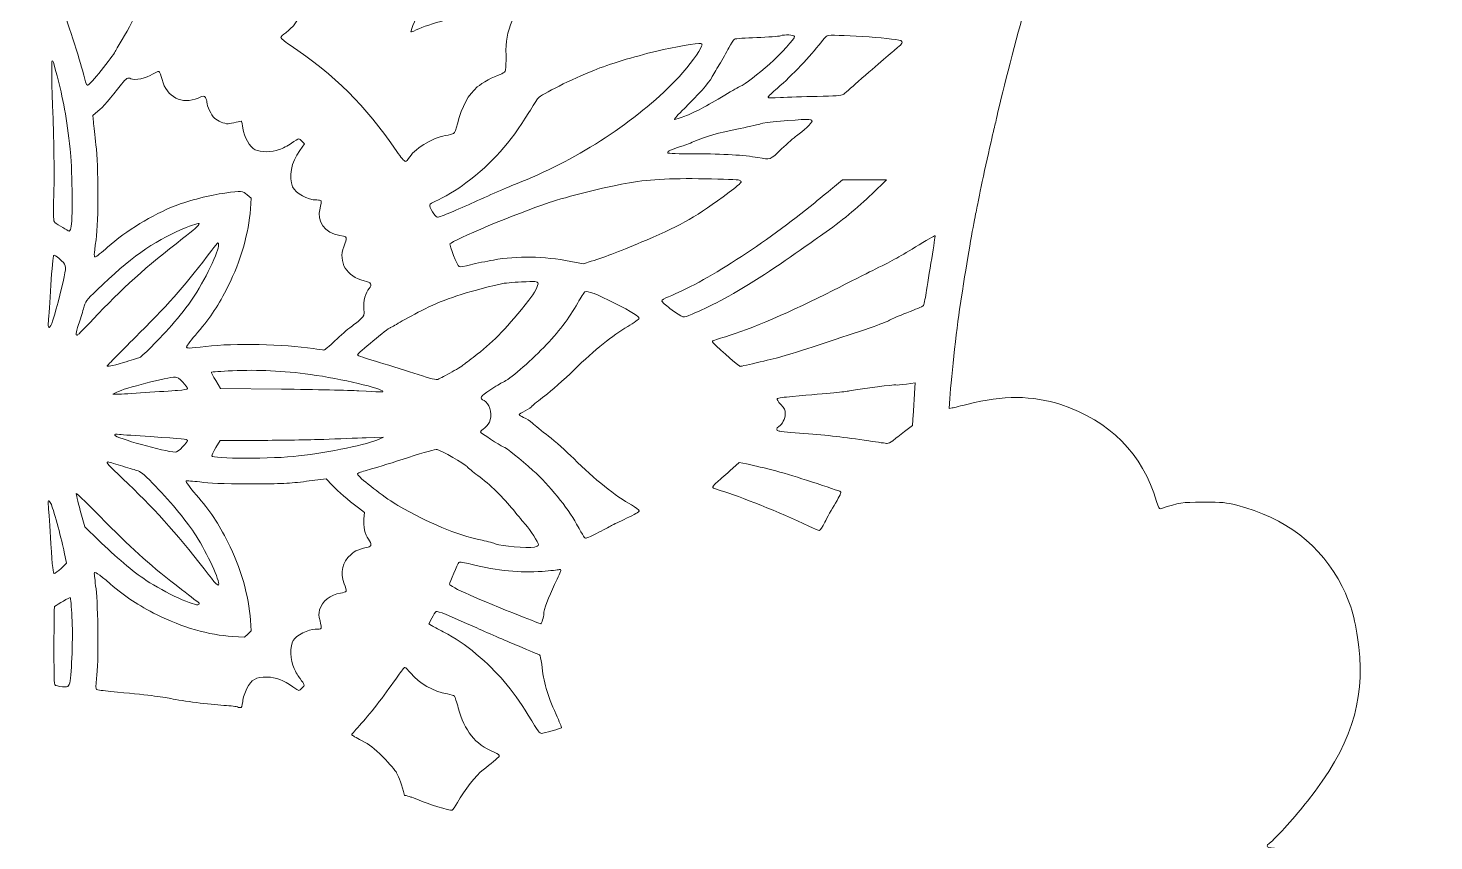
# Model space of a CAD drawing. Header units: inches. Extents: x -43.8 to -25.9, y 12.8 to 14.4.
# Drawn here: x -32.143 to -31.379, y 13.363 to 13.805 of the extents above; entities that cross this region are included whole.
import ezdxf

# ---------------------------------------------------------------- set-up
doc = ezdxf.new("R2010")
doc.units = ezdxf.units.IN
doc.header["$MEASUREMENT"] = 0
doc.layers.add('Layer 1', color=7, linetype='Continuous')

msp = doc.modelspace()

# ---------------------------------------------------------------- linework, layer by layer
at = {"layer": 'Layer 1', "lineweight": 0}
for points, knots in [([(-31.38153, 13.3023), (-31.39068, 13.33431), (-31.42301, 13.35686), (-31.46307, 13.35919), (-31.47052, 13.35962), (-31.47096, 13.36001), (-31.46733, 13.36293), (-31.46429, 13.36538), (-31.45375, 13.37713), (-31.44761, 13.38493), (-31.42426, 13.41457), (-31.4163, 13.43851), (-31.41974, 13.46869), (-31.42137, 13.48295), (-31.42372, 13.49149), (-31.42881, 13.5016), (-31.44, 13.52385), (-31.45988, 13.53919), (-31.48599, 13.54569), (-31.49224, 13.54725), (-31.49337, 13.54735), (-31.50431, 13.54731), (-31.51648, 13.54727), (-31.51654, 13.54726), (-31.52741, 13.5438), (-31.52816, 13.54357), (-31.52862, 13.54439), (-31.52961, 13.54778), (-31.53708, 13.57341), (-31.55523, 13.59178), (-31.58155, 13.60036), (-31.59697, 13.60539), (-31.61312, 13.60548), (-31.63198, 13.60066), (-31.63582, 13.59967), (-31.63972, 13.59873), (-31.64062, 13.59856), (-31.64062, 13.59856), (-31.64228, 13.59825), (-31.64228, 13.59825), (-31.64228, 13.59825), (-31.64191, 13.60372), (-31.64191, 13.60372), (-31.64107, 13.61635), (-31.63786, 13.64458), (-31.63576, 13.65786), (-31.63223, 13.68017), (-31.62949, 13.69621), (-31.62789, 13.70391), (-31.62739, 13.70632), (-31.62663, 13.71012), (-31.62618, 13.71236), (-31.62456, 13.72061), (-31.61853, 13.74804), (-31.61772, 13.75084), (-31.61744, 13.7518), (-31.61664, 13.75521), (-31.61593, 13.75842), (-31.61334, 13.77017), (-31.60559, 13.80006), (-31.60053, 13.81788), (-31.59971, 13.82076), (-31.59849, 13.82509), (-31.59781, 13.8275), (-31.59561, 13.83535), (-31.59207, 13.84755), (-31.59122, 13.85023), (-31.59076, 13.85167), (-31.58973, 13.85508), (-31.58894, 13.85781), (-31.58814, 13.86053), (-31.5867, 13.86539), (-31.58575, 13.86859), (-31.5848, 13.8718), (-31.58265, 13.87901), (-31.58099, 13.88462), (-31.57932, 13.89023), (-31.57722, 13.89719), (-31.57632, 13.90007), (-31.57543, 13.90296), (-31.574, 13.90768), (-31.57315, 13.91057), (-31.5711, 13.91752), (-31.56994, 13.92133), (-31.56231, 13.94642), (-31.55635, 13.96601), (-31.53002, 14.0454), (-31.51948, 14.07554), (-31.51702, 14.08259), (-31.51295, 14.09429), (-31.51044, 14.10153), (-31.50793, 14.10878), (-31.50399, 14.11993), (-31.50168, 14.12631), (-31.49802, 14.13646), (-31.49752, 14.1383), (-31.49774, 14.14098), (-31.49802, 14.14431), (-31.4998, 14.14735), (-31.50431, 14.1522), (-31.50565, 14.15364), (-31.50722, 14.15613), (-31.5078, 14.15773), (-31.51094, 14.16643), (-31.51932, 14.17753), (-31.5334, 14.19158), (-31.55707, 14.21521), (-31.58264, 14.23397), (-31.62792, 14.26093), (-31.64427, 14.27067), (-31.68612, 14.29266), (-31.70193, 14.29983), (-31.70449, 14.30099), (-31.70895, 14.30303), (-31.71184, 14.30437), (-31.75118, 14.3226), (-31.80911, 14.34461), (-31.84912, 14.35651), (-31.85153, 14.35723), (-31.85677, 14.35879), (-31.86078, 14.35999), (-31.90844, 14.37422), (-31.94595, 14.38303), (-31.98741, 14.38974), (-32.01392, 14.39403), (-32.03265, 14.39611), (-32.06831, 14.39872), (-32.10354, 14.4013), (-32.18806, 14.40087), (-32.22425, 14.39793), (-32.23002, 14.39746), (-32.23723, 14.39693), (-32.24028, 14.39675), (-32.24333, 14.39657), (-32.24962, 14.39604), (-32.25427, 14.39558), (-32.25892, 14.39512), (-32.26849, 14.3942), (-32.27555, 14.39355), (-32.28987, 14.39222), (-32.30183, 14.39096), (-32.31227, 14.38967), (-32.31612, 14.38919), (-32.32229, 14.38844), (-32.32597, 14.388), (-32.33812, 14.38654), (-32.35784, 14.3838), (-32.36998, 14.38187), (-32.41445, 14.37481), (-32.44008, 14.36997), (-32.47696, 14.36165), (-32.49163, 14.35834), (-32.52418, 14.35), (-32.53933, 14.34567), (-32.55807, 14.34031), (-32.58796, 14.33032), (-32.60579, 14.32345), (-32.62541, 14.31589), (-32.65544, 14.30215), (-32.67133, 14.29347), (-32.70715, 14.2739), (-32.74373, 14.23878), (-32.75495, 14.21321), (-32.75632, 14.21008), (-32.75821, 14.20606), (-32.75915, 14.20428), (-32.76185, 14.19915), (-32.76118, 14.19545), (-32.75689, 14.1918), (-32.75472, 14.18995), (-32.75431, 14.18909), (-32.7516, 14.18076), (-32.74727, 14.16738), (-32.74226, 14.15093), (-32.73724, 14.13354), (-32.73478, 14.12505), (-32.72922, 14.10629), (-32.72488, 14.09186), (-32.72054, 14.07743), (-32.7157, 14.06117), (-32.71412, 14.05572), (-32.71254, 14.05027), (-32.70998, 14.04161), (-32.70842, 14.03648), (-32.69627, 13.99634), (-32.68373, 13.94682), (-32.67522, 13.90532), (-32.67266, 13.89283), (-32.66904, 13.86949), (-32.66668, 13.85023), (-32.66622, 13.84654), (-32.66532, 13.83946), (-32.66467, 13.83449), (-32.66402, 13.82952), (-32.6631, 13.82204), (-32.66262, 13.81788), (-32.66215, 13.81371), (-32.66137, 13.80689), (-32.66089, 13.80272), (-32.6604, 13.79855), (-32.65962, 13.79173), (-32.65914, 13.78756), (-32.65598, 13.76004), (-32.6528, 13.70964), (-32.65124, 13.66252), (-32.65094, 13.65338), (-32.65043, 13.64092), (-32.6501, 13.63483), (-32.64977, 13.62874), (-32.64925, 13.61785), (-32.64894, 13.61064), (-32.64863, 13.60343), (-32.6481, 13.5928), (-32.64778, 13.58703), (-32.64722, 13.57732), (-32.64617, 13.55125), (-32.64485, 13.51504), (-32.64251, 13.45047), (-32.64281, 13.38461), (-32.64574, 13.31596), (-32.64774, 13.26918), (-32.64747, 13.2713), (-32.65125, 13.27262), (-32.65365, 13.27345), (-32.65659, 13.27293), (-32.66874, 13.26951), (-32.75008, 13.2466), (-32.8121, 13.21524), (-32.84951, 13.17809), (-32.87251, 13.15526), (-32.88461, 13.13322), (-32.88876, 13.10661), (-32.89093, 13.09272), (-32.88893, 13.074), (-32.88376, 13.05976), (-32.87625, 13.03903), (-32.86474, 13.02154), (-32.84604, 13.00241), (-32.83216, 12.98822), (-32.82084, 12.97887), (-32.79959, 12.96403), (-32.79604, 12.96156), (-32.79165, 12.95872), (-32.78673, 12.9557), (-32.78652, 12.95554), (-32.78631, 12.95538), (-32.7861, 12.95522), (-32.78581, 12.95505), (-32.78551, 12.95491), (-32.78521, 12.95477), (-32.76812, 12.94438), (-32.74526, 12.93204), (-32.72879, 12.92454), (-32.71343, 12.91754), (-32.69291, 12.90889), (-32.68215, 12.90487), (-32.6708, 12.90062), (-32.66638, 12.89901), (-32.65738, 12.89584), (-32.63668, 12.88856), (-32.61476, 12.88179), (-32.58946, 12.87488), (-32.58706, 12.87422), (-32.58339, 12.87321), (-32.5813, 12.87263), (-32.57751, 12.87157), (-32.56238, 12.86781), (-32.54866, 12.86451), (-32.52721, 12.85935), (-32.48468, 12.85088), (-32.46209, 12.84727), (-32.45696, 12.84645), (-32.44962, 12.84527), (-32.44577, 12.84465), (-32.44192, 12.84403), (-32.43208, 12.8426), (-32.42391, 12.84148), (-32.41573, 12.84035), (-32.40707, 12.83917), (-32.40467, 12.83883), (-32.38432, 12.83603), (-32.33902, 12.83165), (-32.31402, 12.83007), (-32.30889, 12.82974), (-32.30378, 12.82935), (-32.30265, 12.82919), (-32.30017, 12.82885), (-32.24646, 12.82663), (-32.23591, 12.82643), (-32.23591, 12.82643), (-32.23591, 12.82643), (-32.23591, 12.82643), (-32.21343, 12.82601), (-32.0946, 12.82614), (-32.07939, 12.8266), (-32.05656, 12.82729), (-32.02023, 12.82882), (-32.01759, 12.8292), (-32.01647, 12.82937), (-32.01136, 12.82976), (-32.00623, 12.83007), (-31.98214, 12.83156), (-31.93405, 12.83621), (-31.91587, 12.8388), (-31.91363, 12.83912), (-31.90667, 12.84006), (-31.90042, 12.84089), (-31.89417, 12.84172), (-31.88683, 12.84276), (-31.8841, 12.8432), (-31.88137, 12.84364), (-31.87547, 12.84456), (-31.87098, 12.84525), (-31.78109, 12.85902), (-31.68759, 12.88389), (-31.62119, 12.91168), (-31.61718, 12.91336), (-31.61246, 12.91533), (-31.6107, 12.91606), (-31.60494, 12.91844), (-31.60298, 12.91932), (-31.59088, 12.92493), (-31.5424, 12.94743), (-31.50447, 12.97239), (-31.47688, 12.99998), (-31.45942, 13.01744), (-31.44998, 13.03023), (-31.44164, 13.04773), (-31.43552, 13.06059), (-31.43282, 13.07007), (-31.43134, 13.0839), (-31.43048, 13.09197), (-31.43045, 13.09423), (-31.43109, 13.10136), (-31.43221, 13.11394), (-31.43699, 13.13093), (-31.44135, 13.13787), (-31.44479, 13.14334), (-31.4453, 13.1453), (-31.44574, 13.15478), (-31.44617, 13.16374), (-31.44732, 13.17126), (-31.44886, 13.17518), (-31.4493, 13.1763), (-31.45025, 13.17919), (-31.45096, 13.18159), (-31.45168, 13.184), (-31.45327, 13.18833), (-31.45449, 13.19121), (-31.45669, 13.19643), (-31.46397, 13.21053), (-31.465, 13.21158), (-31.4653, 13.21189), (-31.46555, 13.21257), (-31.46555, 13.2131), (-31.46555, 13.2139), (-31.46458, 13.21412), (-31.45957, 13.21443), (-31.4219, 13.21679), (-31.39025, 13.2392), (-31.38164, 13.26962), (-31.37897, 13.27904), (-31.37892, 13.29319), (-31.38153, 13.3023)], [0, 0, 0, 0, 1, 1, 1, 2, 2, 2, 3, 3, 3, 4, 4, 4, 5, 5, 5, 6, 6, 6, 7, 7, 7, 8, 8, 8, 9, 9, 9, 10, 10, 10, 11, 11, 11, 12, 12, 12, 13, 13, 13, 14, 14, 14, 15, 15, 15, 16, 16, 16, 17, 17, 17, 18, 18, 18, 19, 19, 19, 20, 20, 20, 21, 21, 21, 22, 22, 22, 23, 23, 23, 24, 24, 24, 25, 25, 25, 26, 26, 26, 27, 27, 27, 28, 28, 28, 29, 29, 29, 30, 30, 30, 31, 31, 31, 32, 32, 32, 33, 33, 33, 34, 34, 34, 35, 35, 35, 36, 36, 36, 37, 37, 37, 38, 38, 38, 39, 39, 39, 40, 40, 40, 41, 41, 41, 42, 42, 42, 43, 43, 43, 44, 44, 44, 45, 45, 45, 46, 46, 46, 47, 47, 47, 48, 48, 48, 49, 49, 49, 50, 50, 50, 51, 51, 51, 52, 52, 52, 53, 53, 53, 54, 54, 54, 55, 55, 55, 56, 56, 56, 57, 57, 57, 58, 58, 58, 59, 59, 59, 60, 60, 60, 61, 61, 61, 62, 62, 62, 63, 63, 63, 64, 64, 64, 65, 65, 65, 66, 66, 66, 67, 67, 67, 68, 68, 68, 69, 69, 69, 70, 70, 70, 71, 71, 71, 72, 72, 72, 73, 73, 73, 74, 74, 74, 75, 75, 75, 76, 76, 76, 77, 77, 77, 78, 78, 78, 79, 79, 79, 80, 80, 80, 81, 81, 81, 82, 82, 82, 83, 83, 83, 84, 84, 84, 85, 85, 85, 86, 86, 86, 87, 87, 87, 88, 88, 88, 89, 89, 89, 90, 90, 90, 91, 91, 91, 92, 92, 92, 93, 93, 93, 94, 94, 94, 95, 95, 95, 96, 96, 96, 97, 97, 97, 98, 98, 98, 99, 99, 99, 100, 100, 100, 101, 101, 101, 102, 102, 102, 103, 103, 103, 104, 104, 104, 105, 105, 105, 106, 106, 106, 107, 107, 107, 108, 108, 108, 109, 109, 109, 110, 110, 110, 111, 111, 111, 112, 112, 112, 113, 113, 113, 114, 114, 114, 115, 115, 115, 116, 116, 116, 117, 117, 117, 118, 118, 118, 119, 119, 119, 120, 120, 120, 121, 121, 121, 121]), ([(-32.11935, 13.80188), (-32.12174, 13.80911), (-32.12369, 13.81569), (-32.12369, 13.81649), (-32.12369, 13.81814), (-32.11603, 13.83197), (-32.11436, 13.83332), (-32.11377, 13.83381), (-32.11175, 13.8363), (-32.10986, 13.83886), (-32.1051, 13.84532), (-32.09723, 13.85345), (-32.09055, 13.85879), (-32.08746, 13.86127), (-32.08401, 13.86418), (-32.08288, 13.86524), (-32.08056, 13.86746), (-32.07258, 13.87238), (-32.07131, 13.87238), (-32.07012, 13.87238), (-32.0707, 13.85405), (-32.07201, 13.85023), (-32.07251, 13.84879), (-32.07358, 13.84476), (-32.0744, 13.84127), (-32.07794, 13.82627), (-32.08439, 13.81032), (-32.09164, 13.79864), (-32.09303, 13.7964), (-32.09471, 13.79348), (-32.09538, 13.79215), (-32.09604, 13.79083), (-32.09947, 13.78619), (-32.103, 13.78183), (-32.10652, 13.77747), (-32.10974, 13.7739), (-32.11016, 13.77388), (-32.11105, 13.77386), (-32.11096, 13.77363), (-32.11321, 13.78203), (-32.1142, 13.78571), (-32.11696, 13.79465), (-32.11935, 13.80188)], [0, 0, 0, 0, 1, 1, 1, 2, 2, 2, 3, 3, 3, 4, 4, 4, 5, 5, 5, 6, 6, 6, 7, 7, 7, 8, 8, 8, 9, 9, 9, 10, 10, 10, 11, 11, 11, 12, 12, 12, 13, 13, 13, 14, 14, 14, 14]), ([(-31.92652, 13.85875), (-31.92505, 13.85951), (-31.92466, 13.85953), (-31.92421, 13.85888), (-31.92339, 13.8577), (-31.92423, 13.84157), (-31.92549, 13.8342), (-31.92681, 13.82651), (-31.93004, 13.81506), (-31.9328, 13.80828), (-31.93391, 13.80556), (-31.93482, 13.80313), (-31.93482, 13.80287), (-31.93482, 13.80261), (-31.93409, 13.80277), (-31.93321, 13.80322), (-31.92676, 13.80652), (-31.91143, 13.81092), (-31.90055, 13.81261), (-31.89482, 13.81349), (-31.87914, 13.81399), (-31.87846, 13.8133), (-31.87827, 13.81312), (-31.87878, 13.81132), (-31.87958, 13.8093), (-31.88247, 13.80203), (-31.88319, 13.79803), (-31.88305, 13.79001), (-31.88298, 13.78587), (-31.88318, 13.78207), (-31.88351, 13.78146), (-31.88383, 13.78086), (-31.88508, 13.78005), (-31.88628, 13.77967), (-31.88978, 13.77855), (-31.89603, 13.77512), (-31.89864, 13.77288), (-31.90351, 13.76872), (-31.90687, 13.76249), (-31.90941, 13.75291), (-31.91013, 13.7502), (-31.91109, 13.74781), (-31.91155, 13.74758), (-31.912, 13.74736), (-31.91403, 13.74687), (-31.91606, 13.7465), (-31.92338, 13.74515), (-31.93332, 13.7389), (-31.93595, 13.73399), (-31.93595, 13.73399), (-31.93595, 13.73399), (-31.93595, 13.73399), (-31.9364, 13.73316), (-31.93719, 13.73248), (-31.93771, 13.73248), (-31.93825, 13.73248), (-31.94026, 13.7348), (-31.94236, 13.73787), (-31.96004, 13.76356), (-31.97542, 13.77884), (-32.00083, 13.79593), (-32.00332, 13.7976), (-32.00535, 13.79931), (-32.00535, 13.79972), (-32.00535, 13.80014), (-32.00418, 13.80132), (-32.00275, 13.80235), (-32.00132, 13.80338), (-31.99924, 13.80533), (-31.99812, 13.80669), (-31.99525, 13.8102), (-31.99141, 13.8185), (-31.99098, 13.82212), (-31.99078, 13.82379), (-31.99033, 13.82556), (-31.98997, 13.82604), (-31.98961, 13.82652), (-31.98683, 13.8276), (-31.98378, 13.82843), (-31.9744, 13.83099), (-31.96694, 13.83544), (-31.9634, 13.84058), (-31.96145, 13.84342), (-31.95755, 13.85125), (-31.95755, 13.85233), (-31.95755, 13.85392), (-31.95569, 13.85432), (-31.94729, 13.85454), (-31.94006, 13.85473), (-31.93774, 13.85503), (-31.93345, 13.8563), (-31.93061, 13.85715), (-31.9275, 13.85825), (-31.92652, 13.85875)], [0, 0, 0, 0, 1, 1, 1, 2, 2, 2, 3, 3, 3, 4, 4, 4, 5, 5, 5, 6, 6, 6, 7, 7, 7, 8, 8, 8, 9, 9, 9, 10, 10, 10, 11, 11, 11, 12, 12, 12, 13, 13, 13, 14, 14, 14, 15, 15, 15, 16, 16, 16, 17, 17, 17, 18, 18, 18, 19, 19, 19, 20, 20, 20, 21, 21, 21, 22, 22, 22, 23, 23, 23, 24, 24, 24, 25, 25, 25, 26, 26, 26, 27, 27, 27, 28, 28, 28, 29, 29, 29, 30, 30, 30, 31, 31, 31, 31]), ([(-31.75566, 13.77324), (-31.75635, 13.77298), (-31.76016, 13.77082), (-31.76411, 13.76845), (-31.77418, 13.76241), (-31.7807, 13.75899), (-31.78597, 13.75696), (-31.78597, 13.75696), (-31.78597, 13.75696), (-31.78597, 13.75696), (-31.78847, 13.756), (-31.79091, 13.75522), (-31.7914, 13.75523), (-31.79189, 13.75525), (-31.78953, 13.75794), (-31.78615, 13.76121), (-31.77893, 13.76821), (-31.77265, 13.77531), (-31.77127, 13.77804), (-31.77072, 13.77911), (-31.76889, 13.78224), (-31.7672, 13.78499), (-31.76551, 13.78774), (-31.76318, 13.79186), (-31.76203, 13.79415), (-31.76088, 13.79643), (-31.75948, 13.79855), (-31.75892, 13.79885), (-31.75835, 13.79915), (-31.7529, 13.79955), (-31.74679, 13.79974), (-31.74069, 13.79992), (-31.73488, 13.80035), (-31.73389, 13.8007), (-31.7317, 13.80146), (-31.72659, 13.80122), (-31.7263, 13.80034), (-31.726, 13.79944), (-31.7339, 13.79074), (-31.73995, 13.78529), (-31.74562, 13.78019), (-31.7537, 13.77399), (-31.75566, 13.77324)], [0, 0, 0, 0, 1, 1, 1, 2, 2, 2, 3, 3, 3, 4, 4, 4, 5, 5, 5, 6, 6, 6, 7, 7, 7, 8, 8, 8, 9, 9, 9, 10, 10, 10, 11, 11, 11, 12, 12, 12, 13, 13, 13, 14, 14, 14, 14]), ([(-31.69163, 13.77584), (-31.69559, 13.77235), (-31.6993, 13.76915), (-31.69989, 13.76873), (-31.70068, 13.76816), (-31.70439, 13.76791), (-31.71398, 13.76777), (-31.71398, 13.76777), (-31.71398, 13.76777), (-31.71398, 13.76777), (-31.72114, 13.76767), (-31.73008, 13.76739), (-31.73385, 13.76714), (-31.73843, 13.76684), (-31.7407, 13.76689), (-31.7407, 13.76729), (-31.7407, 13.76762), (-31.7384, 13.76986), (-31.73559, 13.77227), (-31.7276, 13.77913), (-31.71751, 13.7897), (-31.71207, 13.79691), (-31.71072, 13.79869), (-31.70915, 13.8004), (-31.70858, 13.80071), (-31.70668, 13.80173), (-31.67243, 13.79946), (-31.66856, 13.79806), (-31.6672, 13.79757), (-31.66782, 13.79622), (-31.67031, 13.79425), (-31.67307, 13.79206), (-31.68082, 13.78537), (-31.69163, 13.77584)], [0, 0, 0, 0, 1, 1, 1, 2, 2, 2, 3, 3, 3, 4, 4, 4, 5, 5, 5, 6, 6, 6, 7, 7, 7, 8, 8, 8, 9, 9, 9, 10, 10, 10, 11, 11, 11, 11]), ([(-32.12037, 13.69464), (-32.1211, 13.69471), (-32.1265, 13.69795), (-32.12814, 13.69931), (-32.129, 13.70002), (-32.12905, 13.70156), (-32.1287, 13.7144), (-32.12848, 13.72226), (-32.12857, 13.73708), (-32.1289, 13.74734), (-32.13041, 13.79434), (-32.13055, 13.79203), (-32.12695, 13.77891), (-32.12386, 13.76761), (-32.1216, 13.7551), (-32.11979, 13.73918), (-32.11879, 13.73041), (-32.11842, 13.70235), (-32.11923, 13.69735), (-32.11923, 13.69735), (-32.11923, 13.69735), (-32.11923, 13.69735), (-32.11948, 13.69579), (-32.11998, 13.69461), (-32.12037, 13.69464)], [0, 0, 0, 0, 1, 1, 1, 2, 2, 2, 3, 3, 3, 4, 4, 4, 5, 5, 5, 6, 6, 6, 7, 7, 7, 8, 8, 8, 8]), ([(-31.87063, 13.759), (-31.86846, 13.76253), (-31.86617, 13.76608), (-31.86554, 13.76689), (-31.86408, 13.76879), (-31.84689, 13.77735), (-31.83542, 13.7819), (-31.82671, 13.78536), (-31.81431, 13.78915), (-31.80102, 13.79242), (-31.79214, 13.7946), (-31.77845, 13.7969), (-31.77719, 13.79641), (-31.7763, 13.79607), (-31.77632, 13.79585), (-31.77736, 13.79381), (-31.77936, 13.78989), (-31.78559, 13.7819), (-31.79106, 13.77626), (-31.81232, 13.75434), (-31.84341, 13.73393), (-31.87448, 13.7215), (-31.88097, 13.71891), (-31.8903, 13.71488), (-31.90042, 13.7103), (-31.90411, 13.70864), (-31.90984, 13.70612), (-31.91316, 13.70472), (-31.91316, 13.70472), (-31.91316, 13.70472), (-31.91316, 13.70472), (-31.91647, 13.70331), (-31.91966, 13.70216), (-31.92024, 13.70216), (-31.9214, 13.70216), (-31.92494, 13.7078), (-31.9245, 13.70895), (-31.92436, 13.70932), (-31.92291, 13.71017), (-31.92127, 13.71085), (-31.91744, 13.71245), (-31.90926, 13.71735), (-31.90479, 13.72074), (-31.89033, 13.73171), (-31.88102, 13.74213), (-31.87063, 13.759)], [0, 0, 0, 0, 1, 1, 1, 2, 2, 2, 3, 3, 3, 4, 4, 4, 5, 5, 5, 6, 6, 6, 7, 7, 7, 8, 8, 8, 9, 9, 9, 10, 10, 10, 11, 11, 11, 12, 12, 12, 13, 13, 13, 14, 14, 14, 15, 15, 15, 15]), ([(-31.99897, 13.71867), (-31.99727, 13.71492), (-31.99095, 13.71149), (-31.98577, 13.71149), (-31.98471, 13.71149), (-31.9837, 13.71125), (-31.98352, 13.71095), (-31.98334, 13.71066), (-31.98358, 13.70891), (-31.98406, 13.70706), (-31.98601, 13.6996), (-31.98169, 13.69364), (-31.97328, 13.69216), (-31.96983, 13.69155), (-31.96969, 13.69146), (-31.96997, 13.68999), (-31.97013, 13.68915), (-31.97067, 13.68741), (-31.97117, 13.68613), (-31.9744, 13.67779), (-31.96961, 13.66974), (-31.96012, 13.66758), (-31.95626, 13.66671), (-31.95552, 13.66558), (-31.95743, 13.66349), (-31.95937, 13.66135), (-31.96065, 13.6564), (-31.96032, 13.65229), (-31.96004, 13.64877), (-31.9601, 13.64856), (-31.96185, 13.64694), (-31.96285, 13.64602), (-31.96523, 13.64409), (-31.96714, 13.64267), (-31.96905, 13.64124), (-31.97302, 13.63778), (-31.97596, 13.63498), (-31.97596, 13.63498), (-31.97596, 13.63498), (-31.97596, 13.63498), (-31.9789, 13.63217), (-31.98167, 13.6299), (-31.98211, 13.62993), (-31.98255, 13.62997), (-31.98514, 13.63034), (-31.98786, 13.63076), (-32.00372, 13.63322), (-32.03071, 13.63378), (-32.04607, 13.63196), (-32.05546, 13.63085), (-32.05665, 13.63083), (-32.05665, 13.63177), (-32.05664, 13.63217), (-32.05392, 13.63568), (-32.05061, 13.63957), (-32.04315, 13.64831), (-32.0394, 13.654), (-32.03396, 13.66478), (-32.02728, 13.67801), (-32.02274, 13.69381), (-32.02189, 13.70669), (-32.02189, 13.70669), (-32.02152, 13.7124), (-32.02152, 13.7124), (-32.02152, 13.7124), (-32.02366, 13.71427), (-32.02366, 13.71427), (-32.02613, 13.71645), (-32.02676, 13.7165), (-32.03583, 13.71529), (-32.04322, 13.71431), (-32.05583, 13.71109), (-32.06229, 13.70855), (-32.07554, 13.70332), (-32.0893, 13.69492), (-32.0995, 13.68584), (-32.1027, 13.68299), (-32.10566, 13.68064), (-32.10606, 13.68062), (-32.10699, 13.68059), (-32.10698, 13.68098), (-32.10581, 13.68983), (-32.10438, 13.70075), (-32.10439, 13.72969), (-32.10585, 13.74151), (-32.10644, 13.74632), (-32.10705, 13.75186), (-32.10721, 13.75382), (-32.10721, 13.75382), (-32.10749, 13.75738), (-32.10749, 13.75738), (-32.10749, 13.75738), (-32.10475, 13.75965), (-32.10475, 13.75965), (-32.10222, 13.76173), (-32.09774, 13.76688), (-32.09194, 13.77435), (-32.08932, 13.77774), (-32.08853, 13.7782), (-32.08688, 13.77731), (-32.08496, 13.77629), (-32.07819, 13.77771), (-32.07503, 13.7798), (-32.07357, 13.78077), (-32.07205, 13.78144), (-32.07166, 13.78128), (-32.07126, 13.78113), (-32.07046, 13.77917), (-32.06988, 13.77692), (-32.06742, 13.76734), (-32.0591, 13.76308), (-32.05031, 13.76689), (-32.04726, 13.7682), (-32.04715, 13.76821), (-32.04637, 13.76715), (-32.04593, 13.76655), (-32.04558, 13.76539), (-32.04557, 13.76457), (-32.04556, 13.76256), (-32.04315, 13.75755), (-32.04142, 13.75597), (-32.03964, 13.75433), (-32.03617, 13.75288), (-32.03408, 13.75288), (-32.03319, 13.75289), (-32.03122, 13.75327), (-32.02971, 13.75373), (-32.02819, 13.75419), (-32.02684, 13.75438), (-32.0267, 13.75416), (-32.02657, 13.75394), (-32.02627, 13.75226), (-32.02604, 13.75044), (-32.02549, 13.74599), (-32.02214, 13.74015), (-32.01934, 13.73874), (-32.01656, 13.73735), (-32.01034, 13.73739), (-32.00623, 13.73884), (-32.00449, 13.73945), (-32.00153, 13.74102), (-31.99966, 13.74233), (-31.9978, 13.74364), (-31.996, 13.74472), (-31.99566, 13.74472), (-31.99533, 13.74472), (-31.99447, 13.74409), (-31.99375, 13.74332), (-31.99375, 13.74332), (-31.99244, 13.74193), (-31.99244, 13.74193), (-31.99244, 13.74193), (-31.9951, 13.73831), (-31.9951, 13.73831), (-31.99971, 13.73205), (-32.00133, 13.72385), (-31.99897, 13.71867)], [0, 0, 0, 0, 1, 1, 1, 2, 2, 2, 3, 3, 3, 4, 4, 4, 5, 5, 5, 6, 6, 6, 7, 7, 7, 8, 8, 8, 9, 9, 9, 10, 10, 10, 11, 11, 11, 12, 12, 12, 13, 13, 13, 14, 14, 14, 15, 15, 15, 16, 16, 16, 17, 17, 17, 18, 18, 18, 19, 19, 19, 20, 20, 20, 21, 21, 21, 22, 22, 22, 23, 23, 23, 24, 24, 24, 25, 25, 25, 26, 26, 26, 27, 27, 27, 28, 28, 28, 29, 29, 29, 30, 30, 30, 31, 31, 31, 32, 32, 32, 33, 33, 33, 34, 34, 34, 35, 35, 35, 36, 36, 36, 37, 37, 37, 38, 38, 38, 39, 39, 39, 40, 40, 40, 41, 41, 41, 42, 42, 42, 43, 43, 43, 44, 44, 44, 45, 45, 45, 46, 46, 46, 47, 47, 47, 48, 48, 48, 49, 49, 49, 50, 50, 50, 51, 51, 51, 52, 52, 52, 52]), ([(-31.74474, 13.7529), (-31.74365, 13.75348), (-31.72533, 13.7552), (-31.72015, 13.75521), (-31.71746, 13.75521), (-31.71679, 13.75502), (-31.71679, 13.75428), (-31.71679, 13.75324), (-31.72143, 13.74887), (-31.72515, 13.74641), (-31.72649, 13.74552), (-31.73018, 13.74229), (-31.73335, 13.73922), (-31.73335, 13.73922), (-31.73335, 13.73922), (-31.73335, 13.73922), (-31.73971, 13.73307), (-31.7392, 13.73326), (-31.74623, 13.73454), (-31.75357, 13.73587), (-31.76498, 13.73656), (-31.78004, 13.73656), (-31.78948, 13.73656), (-31.79497, 13.73677), (-31.79521, 13.73715), (-31.79561, 13.7378), (-31.79282, 13.73912), (-31.78821, 13.74047), (-31.7866, 13.74094), (-31.78332, 13.7422), (-31.78092, 13.74327), (-31.77503, 13.7459), (-31.76805, 13.74787), (-31.75588, 13.75033), (-31.75028, 13.75146), (-31.74527, 13.75261), (-31.74474, 13.7529)], [0, 0, 0, 0, 1, 1, 1, 2, 2, 2, 3, 3, 3, 4, 4, 4, 5, 5, 5, 6, 6, 6, 7, 7, 7, 8, 8, 8, 9, 9, 9, 10, 10, 10, 11, 11, 11, 12, 12, 12, 12]), ([(-31.83671, 13.6782), (-31.83671, 13.6782), (-31.84091, 13.67688), (-31.84091, 13.67688), (-31.84091, 13.67688), (-31.84779, 13.67815), (-31.84779, 13.67815), (-31.86312, 13.68099), (-31.87645, 13.68122), (-31.88993, 13.67888), (-31.88993, 13.67888), (-31.88993, 13.67888), (-31.88993, 13.67888), (-31.89362, 13.67824), (-31.89918, 13.67709), (-31.90228, 13.67633), (-31.90539, 13.67557), (-31.90818, 13.6751), (-31.90849, 13.67529), (-31.90941, 13.67586), (-31.91395, 13.68692), (-31.91354, 13.68759), (-31.91226, 13.68966), (-31.87716, 13.70429), (-31.85962, 13.71008), (-31.85008, 13.71322), (-31.82898, 13.71852), (-31.81823, 13.72048), (-31.80637, 13.72264), (-31.79478, 13.72332), (-31.77488, 13.72301), (-31.76522, 13.72287), (-31.75685, 13.72255), (-31.75629, 13.7223), (-31.75573, 13.72206), (-31.75527, 13.72156), (-31.75528, 13.72119), (-31.75528, 13.72082), (-31.75823, 13.71834), (-31.76184, 13.71567), (-31.77997, 13.70224), (-31.7865, 13.69847), (-31.8068, 13.68976), (-31.82017, 13.68402), (-31.82865, 13.68074), (-31.83671, 13.6782)], [0, 0, 0, 0, 1, 1, 1, 2, 2, 2, 3, 3, 3, 4, 4, 4, 5, 5, 5, 6, 6, 6, 7, 7, 7, 8, 8, 8, 9, 9, 9, 10, 10, 10, 11, 11, 11, 12, 12, 12, 13, 13, 13, 14, 14, 14, 15, 15, 15, 15]), ([(-31.78191, 13.64952), (-31.78737, 13.64724), (-31.78612, 13.64692), (-31.79396, 13.65261), (-31.79639, 13.65438), (-31.79839, 13.65621), (-31.79839, 13.6567), (-31.7984, 13.65724), (-31.79703, 13.6581), (-31.79476, 13.65896), (-31.77626, 13.66601), (-31.74118, 13.68856), (-31.71534, 13.71), (-31.71181, 13.71293), (-31.70696, 13.71693), (-31.70455, 13.71889), (-31.70455, 13.71889), (-31.70018, 13.72247), (-31.70018, 13.72247), (-31.70018, 13.72247), (-31.67633, 13.72248), (-31.67633, 13.72248), (-31.67633, 13.72248), (-31.6842, 13.7148), (-31.6842, 13.7148), (-31.69183, 13.70735), (-31.7012, 13.69968), (-31.71092, 13.69292), (-31.71352, 13.69111), (-31.72148, 13.68553), (-31.72861, 13.68051), (-31.74287, 13.67048), (-31.76078, 13.65947), (-31.77072, 13.65464), (-31.77072, 13.65464), (-31.77072, 13.65464), (-31.77072, 13.65464), (-31.77424, 13.65292), (-31.77928, 13.65062), (-31.78191, 13.64952)], [0, 0, 0, 0, 1, 1, 1, 2, 2, 2, 3, 3, 3, 4, 4, 4, 5, 5, 5, 6, 6, 6, 7, 7, 7, 8, 8, 8, 9, 9, 9, 10, 10, 10, 11, 11, 11, 12, 12, 12, 13, 13, 13, 13]), ([(-32.11527, 13.64387), (-32.11449, 13.64627), (-32.1133, 13.65013), (-32.11263, 13.65244), (-32.11145, 13.65651), (-32.11121, 13.65685), (-32.10516, 13.66274), (-32.08786, 13.67962), (-32.07476, 13.68893), (-32.05898, 13.69557), (-32.04671, 13.70074), (-32.04667, 13.69982), (-32.05877, 13.69051), (-32.07809, 13.67565), (-32.09231, 13.66284), (-32.10728, 13.64678), (-32.10728, 13.64678), (-32.10728, 13.64678), (-32.10728, 13.64678), (-32.11162, 13.64213), (-32.11551, 13.63824), (-32.11593, 13.63814), (-32.11701, 13.63788), (-32.11689, 13.63888), (-32.11527, 13.64387)], [0, 0, 0, 0, 1, 1, 1, 2, 2, 2, 3, 3, 3, 4, 4, 4, 5, 5, 5, 6, 6, 6, 7, 7, 7, 8, 8, 8, 8]), ([(-32.06161, 13.64707), (-32.06951, 13.63782), (-32.08043, 13.62657), (-32.08212, 13.62594), (-32.08302, 13.6256), (-32.08698, 13.62438), (-32.09091, 13.62323), (-32.09755, 13.62128), (-32.09979, 13.62081), (-32.09979, 13.62135), (-32.09979, 13.62147), (-32.09183, 13.62954), (-32.08209, 13.63928), (-32.06481, 13.65658), (-32.05658, 13.66603), (-32.04295, 13.68425), (-32.04135, 13.68639), (-32.03984, 13.68815), (-32.0396, 13.68816), (-32.03872, 13.68819), (-32.0392, 13.6857), (-32.04094, 13.6812), (-32.04521, 13.67013), (-32.05324, 13.65687), (-32.06161, 13.64707)], [0, 0, 0, 0, 1, 1, 1, 2, 2, 2, 3, 3, 3, 4, 4, 4, 5, 5, 5, 6, 6, 6, 7, 7, 7, 8, 8, 8, 8]), ([(-31.6564, 13.654), (-31.65675, 13.65364), (-31.66072, 13.65197), (-31.6652, 13.65027), (-31.66969, 13.64858), (-31.67377, 13.64685), (-31.67427, 13.64643), (-31.67548, 13.64538), (-31.68669, 13.64141), (-31.70805, 13.63445), (-31.73265, 13.62643), (-31.73353, 13.62617), (-31.74504, 13.6235), (-31.74504, 13.6235), (-31.74504, 13.6235), (-31.74504, 13.6235), (-31.75067, 13.6222), (-31.75552, 13.62113), (-31.75583, 13.62113), (-31.75632, 13.62113), (-31.76158, 13.62562), (-31.76894, 13.63231), (-31.77023, 13.63349), (-31.77112, 13.63462), (-31.77092, 13.63482), (-31.77071, 13.63503), (-31.76751, 13.6361), (-31.7638, 13.6372), (-31.7509, 13.64103), (-31.72746, 13.65112), (-31.70543, 13.66231), (-31.69645, 13.66687), (-31.68688, 13.67171), (-31.68415, 13.67306), (-31.67318, 13.67848), (-31.67062, 13.67988), (-31.6606, 13.68596), (-31.65487, 13.68944), (-31.65008, 13.69219), (-31.64996, 13.69207), (-31.64984, 13.69195), (-31.65066, 13.68637), (-31.65176, 13.67967), (-31.65287, 13.67296), (-31.65422, 13.66459), (-31.65477, 13.66106), (-31.65531, 13.65754), (-31.65605, 13.65436), (-31.6564, 13.654)], [0, 0, 0, 0, 1, 1, 1, 2, 2, 2, 3, 3, 3, 4, 4, 4, 5, 5, 5, 6, 6, 6, 7, 7, 7, 8, 8, 8, 9, 9, 9, 10, 10, 10, 11, 11, 11, 12, 12, 12, 13, 13, 13, 14, 14, 14, 15, 15, 15, 16, 16, 16, 16]), ([(-32.1231, 13.66974), (-32.12434, 13.66334), (-32.12845, 13.64803), (-32.12989, 13.64444), (-32.13129, 13.64093), (-32.13207, 13.64152), (-32.13167, 13.64576), (-32.13148, 13.64777), (-32.13087, 13.65649), (-32.13033, 13.66515), (-32.12978, 13.6738), (-32.12913, 13.68112), (-32.12887, 13.68141), (-32.12861, 13.68171), (-32.12731, 13.68096), (-32.1259, 13.6797), (-32.12178, 13.67601), (-32.12184, 13.67621), (-32.1231, 13.66974)], [0, 0, 0, 0, 1, 1, 1, 2, 2, 2, 3, 3, 3, 4, 4, 4, 5, 5, 5, 6, 6, 6, 6]), ([(-31.88556, 13.66602), (-31.88428, 13.66633), (-31.87936, 13.66676), (-31.87464, 13.66697), (-31.86707, 13.66732), (-31.86602, 13.66726), (-31.8657, 13.66643), (-31.86527, 13.66531), (-31.86759, 13.66089), (-31.87057, 13.65713), (-31.88213, 13.64257), (-31.88955, 13.63481), (-31.89867, 13.62776), (-31.90172, 13.62541), (-31.905, 13.62285), (-31.90596, 13.62208), (-31.90692, 13.6213), (-31.91033, 13.61923), (-31.91354, 13.61746), (-31.91354, 13.61746), (-31.91354, 13.61746), (-31.91354, 13.61746), (-31.91675, 13.6157), (-31.91989, 13.61411), (-31.92053, 13.61394), (-31.92119, 13.61375), (-31.92668, 13.61527), (-31.93307, 13.61739), (-31.93932, 13.61947), (-31.94874, 13.62242), (-31.95401, 13.62394), (-31.95928, 13.62546), (-31.96368, 13.62699), (-31.9638, 13.62734), (-31.964, 13.62795), (-31.94691, 13.64212), (-31.94597, 13.64212), (-31.94571, 13.64212), (-31.94329, 13.64346), (-31.94059, 13.6451), (-31.9379, 13.64674), (-31.93176, 13.65002), (-31.92695, 13.6524), (-31.91604, 13.65779), (-31.90593, 13.66111), (-31.88556, 13.66602)], [0, 0, 0, 0, 1, 1, 1, 2, 2, 2, 3, 3, 3, 4, 4, 4, 5, 5, 5, 6, 6, 6, 7, 7, 7, 8, 8, 8, 9, 9, 9, 10, 10, 10, 11, 11, 11, 12, 12, 12, 13, 13, 13, 14, 14, 14, 15, 15, 15, 15]), ([(-31.83258, 13.53102), (-31.8359, 13.52928), (-31.83901, 13.52786), (-31.83949, 13.52786), (-31.84044, 13.52786), (-31.84072, 13.52827), (-31.8447, 13.53544), (-31.84984, 13.54471), (-31.85933, 13.55638), (-31.86844, 13.56464), (-31.8753, 13.57085), (-31.88278, 13.5768), (-31.8846, 13.57748), (-31.88655, 13.57821), (-31.89692, 13.585), (-31.89692, 13.58555), (-31.89692, 13.58578), (-31.89588, 13.5868), (-31.89461, 13.58782), (-31.89302, 13.5891), (-31.8921, 13.59042), (-31.89165, 13.59209), (-31.89056, 13.59613), (-31.8921, 13.60099), (-31.89495, 13.60251), (-31.89751, 13.60388), (-31.89706, 13.60469), (-31.89175, 13.60826), (-31.88892, 13.61016), (-31.88572, 13.61209), (-31.88463, 13.61254), (-31.88145, 13.61387), (-31.87043, 13.62329), (-31.86253, 13.63141), (-31.85462, 13.63955), (-31.8488, 13.64719), (-31.84405, 13.65566), (-31.84238, 13.65863), (-31.84064, 13.66131), (-31.84018, 13.6616), (-31.839, 13.66237), (-31.83352, 13.66028), (-31.82406, 13.65546), (-31.81465, 13.65067), (-31.81064, 13.6482), (-31.81068, 13.64722), (-31.81069, 13.64682), (-31.81351, 13.64484), (-31.81694, 13.64282), (-31.82526, 13.63792), (-31.83455, 13.6304), (-31.84622, 13.61909), (-31.85152, 13.61396), (-31.8586, 13.60769), (-31.86196, 13.60516), (-31.86532, 13.60263), (-31.86837, 13.60013), (-31.86875, 13.5996), (-31.86912, 13.59907), (-31.87089, 13.5979), (-31.87268, 13.59699), (-31.87447, 13.59609), (-31.87594, 13.59515), (-31.87594, 13.59492), (-31.87594, 13.59469), (-31.87482, 13.594), (-31.87346, 13.59339), (-31.8721, 13.59278), (-31.86993, 13.59135), (-31.86865, 13.59021), (-31.86737, 13.58907), (-31.86345, 13.58592), (-31.85994, 13.58321), (-31.85643, 13.5805), (-31.85027, 13.57501), (-31.84624, 13.571), (-31.83514, 13.55994), (-31.82332, 13.55045), (-31.81491, 13.54583), (-31.81256, 13.54455), (-31.81065, 13.54311), (-31.81065, 13.54263), (-31.81065, 13.5421), (-31.81327, 13.54055), (-31.8175, 13.53859), (-31.82127, 13.53685), (-31.82484, 13.53514), (-31.82544, 13.5348), (-31.82604, 13.53446), (-31.82925, 13.53276), (-31.83258, 13.53102), (-31.83258, 13.53102), (-31.83258, 13.53102), (-31.83258, 13.53102)], [0, 0, 0, 0, 1, 1, 1, 2, 2, 2, 3, 3, 3, 4, 4, 4, 5, 5, 5, 6, 6, 6, 7, 7, 7, 8, 8, 8, 9, 9, 9, 10, 10, 10, 11, 11, 11, 12, 12, 12, 13, 13, 13, 14, 14, 14, 15, 15, 15, 16, 16, 16, 17, 17, 17, 18, 18, 18, 19, 19, 19, 20, 20, 20, 21, 21, 21, 22, 22, 22, 23, 23, 23, 24, 24, 24, 25, 25, 25, 26, 26, 26, 27, 27, 27, 28, 28, 28, 29, 29, 29, 30, 30, 30, 31, 31, 31, 31]), ([(-32.04311, 13.61796), (-32.04297, 13.6181), (-32.03785, 13.61845), (-32.03172, 13.61873), (-32.01764, 13.61939), (-32.00446, 13.61876), (-31.98932, 13.6167), (-31.97262, 13.61443), (-31.94997, 13.60908), (-31.94997, 13.60741), (-31.94997, 13.6071), (-31.95115, 13.60714), (-31.96309, 13.60783), (-31.9679, 13.60811), (-31.98677, 13.60853), (-32.00502, 13.60876), (-32.00502, 13.60876), (-32.03821, 13.60918), (-32.03821, 13.60918), (-32.03821, 13.60918), (-32.04079, 13.61344), (-32.04079, 13.61344), (-32.04221, 13.61579), (-32.04326, 13.61782), (-32.04311, 13.61796)], [0, 0, 0, 0, 1, 1, 1, 2, 2, 2, 3, 3, 3, 4, 4, 4, 5, 5, 5, 6, 6, 6, 7, 7, 7, 8, 8, 8, 8]), ([(-32.05864, 13.61253), (-32.05723, 13.61101), (-32.05608, 13.60947), (-32.05608, 13.60912), (-32.05607, 13.60871), (-32.05811, 13.60832), (-32.06146, 13.60808), (-32.06443, 13.60787), (-32.07236, 13.60731), (-32.0791, 13.60684), (-32.0791, 13.60684), (-32.0791, 13.60684), (-32.0791, 13.60684), (-32.08583, 13.60637), (-32.09252, 13.60599), (-32.09396, 13.60601), (-32.09396, 13.60601), (-32.09658, 13.60603), (-32.09658, 13.60603), (-32.09658, 13.60603), (-32.09454, 13.6071), (-32.09454, 13.6071), (-32.09045, 13.60925), (-32.06692, 13.6153), (-32.06266, 13.6153), (-32.06165, 13.6153), (-32.06038, 13.61443), (-32.05864, 13.61253)], [0, 0, 0, 0, 1, 1, 1, 2, 2, 2, 3, 3, 3, 4, 4, 4, 5, 5, 5, 6, 6, 6, 7, 7, 7, 8, 8, 8, 9, 9, 9, 9]), ([(-31.66106, 13.6066), (-31.66127, 13.60353), (-31.66161, 13.59831), (-31.66181, 13.59501), (-31.66181, 13.59501), (-31.66217, 13.58899), (-31.66217, 13.58899), (-31.66217, 13.58899), (-31.66651, 13.58568), (-31.66651, 13.58568), (-31.6689, 13.58386), (-31.67179, 13.58165), (-31.67292, 13.58076), (-31.67292, 13.58076), (-31.67292, 13.58076), (-31.67292, 13.58076), (-31.67406, 13.57988), (-31.67542, 13.57919), (-31.67593, 13.57923), (-31.67644, 13.57927), (-31.68093, 13.57991), (-31.6859, 13.58066), (-31.69975, 13.58273), (-31.70781, 13.58365), (-31.72117, 13.58469), (-31.7279, 13.58521), (-31.734, 13.58576), (-31.73472, 13.58591), (-31.73636, 13.58625), (-31.73642, 13.58766), (-31.73484, 13.5885), (-31.73294, 13.58952), (-31.73137, 13.59261), (-31.73137, 13.59535), (-31.73137, 13.59746), (-31.73174, 13.59824), (-31.73379, 13.60047), (-31.73522, 13.60202), (-31.736, 13.60331), (-31.73569, 13.60361), (-31.7354, 13.60389), (-31.73175, 13.60441), (-31.72758, 13.60477), (-31.70592, 13.60662), (-31.69931, 13.60726), (-31.69639, 13.60777), (-31.68874, 13.60911), (-31.67217, 13.61127), (-31.67128, 13.61104), (-31.67075, 13.6109), (-31.66814, 13.6111), (-31.66549, 13.61148), (-31.66549, 13.61148), (-31.66067, 13.61217), (-31.66067, 13.61217), (-31.66067, 13.61217), (-31.66106, 13.6066), (-31.66106, 13.6066)], [0, 0, 0, 0, 1, 1, 1, 2, 2, 2, 3, 3, 3, 4, 4, 4, 5, 5, 5, 6, 6, 6, 7, 7, 7, 8, 8, 8, 9, 9, 9, 10, 10, 10, 11, 11, 11, 12, 12, 12, 13, 13, 13, 14, 14, 14, 15, 15, 15, 16, 16, 16, 17, 17, 17, 18, 18, 18, 19, 19, 19, 19]), ([(-32.05877, 13.57739), (-32.06045, 13.57559), (-32.06194, 13.57452), (-32.06271, 13.57455), (-32.06864, 13.57479), (-32.09507, 13.58219), (-32.09559, 13.58375), (-32.09579, 13.58437), (-32.09525, 13.58446), (-32.09301, 13.58418), (-32.09145, 13.58399), (-32.08388, 13.58343), (-32.07618, 13.58294), (-32.05875, 13.58183), (-32.05607, 13.58155), (-32.05607, 13.58084), (-32.05607, 13.58053), (-32.05729, 13.57898), (-32.05877, 13.57739), (-32.05877, 13.57739), (-32.05877, 13.57739), (-32.05877, 13.57739)], [0, 0, 0, 0, 1, 1, 1, 2, 2, 2, 3, 3, 3, 4, 4, 4, 5, 5, 5, 6, 6, 6, 7, 7, 7, 7]), ([(-32.04064, 13.57697), (-32.04064, 13.57697), (-32.03833, 13.58091), (-32.03833, 13.58091), (-32.03833, 13.58091), (-32.01703, 13.58092), (-32.01703, 13.58092), (-32.00532, 13.58093), (-31.98957, 13.58118), (-31.98203, 13.58149), (-31.9745, 13.58179), (-31.96414, 13.58218), (-31.95901, 13.58235), (-31.95901, 13.58235), (-31.94968, 13.58266), (-31.94968, 13.58266), (-31.94968, 13.58266), (-31.95201, 13.58153), (-31.95201, 13.58153), (-31.95761, 13.57884), (-31.97886, 13.57442), (-31.99573, 13.57245), (-31.99573, 13.57245), (-31.99573, 13.57244), (-31.99573, 13.57244), (-32.00948, 13.57084), (-32.04296, 13.57085), (-32.04295, 13.57246), (-32.04295, 13.57278), (-32.04191, 13.57481), (-32.04064, 13.57697)], [0, 0, 0, 0, 1, 1, 1, 2, 2, 2, 3, 3, 3, 4, 4, 4, 5, 5, 5, 6, 6, 6, 7, 7, 7, 8, 8, 8, 9, 9, 9, 10, 10, 10, 10]), ([(-31.963, 13.56158), (-31.96402, 13.56271), (-31.96402, 13.56276), (-31.96299, 13.56331), (-31.9624, 13.56362), (-31.9593, 13.56458), (-31.95609, 13.56544), (-31.95289, 13.56631), (-31.94385, 13.56911), (-31.93601, 13.57167), (-31.92733, 13.5745), (-31.92125, 13.57619), (-31.92046, 13.57599), (-31.91835, 13.57546), (-31.90548, 13.56808), (-31.90421, 13.56668), (-31.90357, 13.56597), (-31.90096, 13.56383), (-31.89841, 13.56192), (-31.89188, 13.55705), (-31.8843, 13.54969), (-31.87904, 13.54311), (-31.87657, 13.54001), (-31.87357, 13.53643), (-31.87239, 13.53515), (-31.86998, 13.53255), (-31.86545, 13.52536), (-31.86545, 13.52414), (-31.86545, 13.52368), (-31.86636, 13.5232), (-31.86763, 13.52299), (-31.87174, 13.52231), (-31.8857, 13.52341), (-31.88844, 13.52462), (-31.88942, 13.52506), (-31.89284, 13.52599), (-31.89605, 13.52669), (-31.91077, 13.52993), (-31.92439, 13.53555), (-31.94181, 13.54559), (-31.9477, 13.54899), (-31.96002, 13.55828), (-31.963, 13.56158)], [0, 0, 0, 0, 1, 1, 1, 2, 2, 2, 3, 3, 3, 4, 4, 4, 5, 5, 5, 6, 6, 6, 7, 7, 7, 8, 8, 8, 9, 9, 9, 10, 10, 10, 11, 11, 11, 12, 12, 12, 13, 13, 13, 14, 14, 14, 14]), ([(-32.09944, 13.56925), (-32.0992, 13.56925), (-32.09609, 13.56835), (-32.09254, 13.56725), (-32.089, 13.56616), (-32.08501, 13.56497), (-32.08369, 13.56463), (-32.08177, 13.56413), (-32.08003, 13.56272), (-32.07513, 13.55773), (-32.06635, 13.5488), (-32.05717, 13.53788), (-32.05245, 13.53078), (-32.04665, 13.52204), (-32.03916, 13.50638), (-32.03916, 13.503), (-32.03916, 13.50122), (-32.04055, 13.50264), (-32.0471, 13.5111), (-32.06238, 13.53088), (-32.07499, 13.54486), (-32.09126, 13.56008), (-32.09876, 13.5671), (-32.10068, 13.56925), (-32.09944, 13.56925)], [0, 0, 0, 0, 1, 1, 1, 2, 2, 2, 3, 3, 3, 4, 4, 4, 5, 5, 5, 6, 6, 6, 7, 7, 7, 8, 8, 8, 8]), ([(-31.71287, 13.53196), (-31.71326, 13.53197), (-31.71582, 13.53303), (-31.71854, 13.53433), (-31.73423, 13.54178), (-31.75635, 13.55069), (-31.76618, 13.55351), (-31.76849, 13.55417), (-31.77054, 13.55497), (-31.77073, 13.55529), (-31.77093, 13.5556), (-31.77009, 13.55674), (-31.76886, 13.55781), (-31.76764, 13.55889), (-31.76431, 13.56181), (-31.76148, 13.56431), (-31.76148, 13.56431), (-31.75632, 13.56886), (-31.75632, 13.56886), (-31.75632, 13.56886), (-31.75244, 13.5681), (-31.75244, 13.5681), (-31.74298, 13.56626), (-31.73114, 13.56302), (-31.71709, 13.55844), (-31.70875, 13.55572), (-31.70162, 13.5533), (-31.70124, 13.55306), (-31.70075, 13.55274), (-31.70159, 13.55088), (-31.70405, 13.54679), (-31.70599, 13.5436), (-31.7086, 13.53894), (-31.70986, 13.53646), (-31.70986, 13.53646), (-31.70986, 13.53646), (-31.70986, 13.53646), (-31.71111, 13.53398), (-31.71247, 13.53195), (-31.71287, 13.53196)], [0, 0, 0, 0, 1, 1, 1, 2, 2, 2, 3, 3, 3, 4, 4, 4, 5, 5, 5, 6, 6, 6, 7, 7, 7, 8, 8, 8, 9, 9, 9, 10, 10, 10, 11, 11, 11, 12, 12, 12, 13, 13, 13, 13]), ([(-31.97091, 13.50308), (-31.97024, 13.50129), (-31.96982, 13.49948), (-31.96998, 13.49907), (-31.97014, 13.49865), (-31.97148, 13.49814), (-31.97295, 13.49794), (-31.97839, 13.49719), (-31.98313, 13.49339), (-31.98437, 13.48879), (-31.98487, 13.48693), (-31.98481, 13.48568), (-31.9841, 13.4829), (-31.9836, 13.48096), (-31.98335, 13.47913), (-31.98353, 13.47884), (-31.98371, 13.47855), (-31.98512, 13.47831), (-31.98667, 13.47831), (-31.9904, 13.47831), (-31.99707, 13.47497), (-31.99869, 13.4723), (-32.00052, 13.46928), (-32.00026, 13.46156), (-31.99817, 13.45703), (-31.99728, 13.45511), (-31.99583, 13.45262), (-31.99494, 13.4515), (-31.99235, 13.44821), (-31.9923, 13.44802), (-31.99373, 13.4465), (-31.99447, 13.44572), (-31.99528, 13.44508), (-31.99554, 13.44508), (-31.99581, 13.44508), (-31.9973, 13.446), (-31.99885, 13.44712), (-32.00395, 13.45078), (-32.00797, 13.45227), (-32.0129, 13.45231), (-32.01907, 13.45237), (-32.02134, 13.4511), (-32.02385, 13.44616), (-32.02496, 13.44397), (-32.02589, 13.44109), (-32.02612, 13.43911), (-32.02612, 13.43911), (-32.02612, 13.43911), (-32.02612, 13.43911), (-32.02641, 13.4365), (-32.02672, 13.43576), (-32.02749, 13.43576), (-32.02803, 13.43576), (-32.02865, 13.43593), (-32.02886, 13.43614), (-32.02908, 13.43636), (-32.03247, 13.43673), (-32.03639, 13.43697), (-32.04424, 13.43745), (-32.05872, 13.43931), (-32.0651, 13.44066), (-32.0703, 13.44175), (-32.07735, 13.44259), (-32.09784, 13.44456), (-32.10174, 13.44493), (-32.10521, 13.44541), (-32.10555, 13.44562), (-32.10599, 13.44589), (-32.10597, 13.44763), (-32.10547, 13.45152), (-32.10439, 13.46006), (-32.1046, 13.49082), (-32.10581, 13.50037), (-32.10634, 13.50465), (-32.10679, 13.50839), (-32.10679, 13.50868), (-32.10679, 13.51004), (-32.10478, 13.50873), (-32.09804, 13.50298), (-32.08911, 13.49535), (-32.08354, 13.49168), (-32.07254, 13.48614), (-32.05928, 13.47946), (-32.04417, 13.47513), (-32.03171, 13.47442), (-32.03171, 13.47442), (-32.02513, 13.47405), (-32.02513, 13.47405), (-32.02513, 13.47405), (-32.02334, 13.47574), (-32.02334, 13.47574), (-32.02334, 13.47574), (-32.02154, 13.47744), (-32.02154, 13.47744), (-32.02154, 13.47744), (-32.0219, 13.48327), (-32.0219, 13.48327), (-32.02268, 13.49608), (-32.02734, 13.51225), (-32.0341, 13.52558), (-32.0394, 13.53604), (-32.04374, 13.54252), (-32.05138, 13.55139), (-32.05466, 13.55519), (-32.05712, 13.55852), (-32.05685, 13.55879), (-32.05658, 13.55906), (-32.05321, 13.55884), (-32.04937, 13.55832), (-32.04405, 13.55759), (-32.03754, 13.55735), (-32.02226, 13.55733), (-32.00424, 13.5573), (-32.00103, 13.55745), (-31.99141, 13.55871), (-31.99141, 13.55871), (-31.98067, 13.56012), (-31.98067, 13.56012), (-31.98067, 13.56012), (-31.97742, 13.5566), (-31.97742, 13.5566), (-31.97408, 13.55299), (-31.96912, 13.54867), (-31.96325, 13.54425), (-31.96325, 13.54425), (-31.95991, 13.54173), (-31.95991, 13.54173), (-31.95991, 13.54173), (-31.96027, 13.53837), (-31.96027, 13.53837), (-31.96069, 13.53426), (-31.95971, 13.52981), (-31.9578, 13.52722), (-31.95591, 13.52466), (-31.95597, 13.52331), (-31.95799, 13.52288), (-31.96309, 13.52182), (-31.96479, 13.52109), (-31.96726, 13.51892), (-31.97208, 13.51467), (-31.97329, 13.50944), (-31.97091, 13.50308)], [0, 0, 0, 0, 1, 1, 1, 2, 2, 2, 3, 3, 3, 4, 4, 4, 5, 5, 5, 6, 6, 6, 7, 7, 7, 8, 8, 8, 9, 9, 9, 10, 10, 10, 11, 11, 11, 12, 12, 12, 13, 13, 13, 14, 14, 14, 15, 15, 15, 16, 16, 16, 17, 17, 17, 18, 18, 18, 19, 19, 19, 20, 20, 20, 21, 21, 21, 22, 22, 22, 23, 23, 23, 24, 24, 24, 25, 25, 25, 26, 26, 26, 27, 27, 27, 28, 28, 28, 29, 29, 29, 30, 30, 30, 31, 31, 31, 32, 32, 32, 33, 33, 33, 34, 34, 34, 35, 35, 35, 36, 36, 36, 37, 37, 37, 38, 38, 38, 39, 39, 39, 40, 40, 40, 41, 41, 41, 42, 42, 42, 43, 43, 43, 44, 44, 44, 45, 45, 45, 46, 46, 46, 47, 47, 47, 47]), ([(-32.11655, 13.5521), (-32.11638, 13.55228), (-32.10919, 13.54529), (-32.10058, 13.53657), (-32.08465, 13.52045), (-32.07594, 13.51271), (-32.05928, 13.4999), (-32.05415, 13.49595), (-32.04983, 13.49262), (-32.0497, 13.4925), (-32.04956, 13.49238), (-32.04969, 13.49204), (-32.04999, 13.49175), (-32.05139, 13.49038), (-32.06866, 13.49832), (-32.07851, 13.50487), (-32.08587, 13.50976), (-32.09509, 13.51753), (-32.10451, 13.52678), (-32.10451, 13.52678), (-32.11184, 13.53398), (-32.11184, 13.53398), (-32.11184, 13.53398), (-32.11436, 13.54288), (-32.11436, 13.54288), (-32.11574, 13.54778), (-32.11672, 13.55193), (-32.11655, 13.5521)], [0, 0, 0, 0, 1, 1, 1, 2, 2, 2, 3, 3, 3, 4, 4, 4, 5, 5, 5, 6, 6, 6, 7, 7, 7, 8, 8, 8, 9, 9, 9, 9]), ([(-32.13133, 13.54801), (-32.13093, 13.54777), (-32.13035, 13.54687), (-32.13002, 13.54602), (-32.1286, 13.54233), (-32.12417, 13.52589), (-32.12308, 13.52028), (-32.12308, 13.52028), (-32.12189, 13.51416), (-32.12189, 13.51416), (-32.12189, 13.51416), (-32.12479, 13.51139), (-32.12479, 13.51139), (-32.12479, 13.51139), (-32.12479, 13.51139), (-32.12479, 13.51139), (-32.12638, 13.50987), (-32.12804, 13.50862), (-32.12848, 13.50862), (-32.12912, 13.50862), (-32.1295, 13.51199), (-32.13032, 13.5248), (-32.13089, 13.5337), (-32.13151, 13.54266), (-32.1317, 13.54471), (-32.13196, 13.54757), (-32.13187, 13.54835), (-32.13133, 13.54801)], [0, 0, 0, 0, 1, 1, 1, 2, 2, 2, 3, 3, 3, 4, 4, 4, 5, 5, 5, 6, 6, 6, 7, 7, 7, 8, 8, 8, 9, 9, 9, 9]), ([(-31.86314, 13.48341), (-31.86348, 13.48221), (-31.86394, 13.48125), (-31.86416, 13.48127), (-31.86439, 13.4813), (-31.86943, 13.48323), (-31.87538, 13.48557), (-31.89733, 13.4942), (-31.91383, 13.50158), (-31.91383, 13.50277), (-31.91383, 13.50356), (-31.90924, 13.51403), (-31.90863, 13.51464), (-31.90834, 13.51493), (-31.90555, 13.51452), (-31.90208, 13.51368), (-31.88721, 13.51004), (-31.87556, 13.50887), (-31.86335, 13.50979), (-31.85889, 13.51012), (-31.85479, 13.51054), (-31.85422, 13.51072), (-31.85366, 13.51089), (-31.8532, 13.51076), (-31.8532, 13.51042), (-31.8532, 13.51008), (-31.85475, 13.50658), (-31.85664, 13.50265), (-31.85988, 13.49592), (-31.86253, 13.4887), (-31.86253, 13.48656), (-31.86254, 13.48603), (-31.86281, 13.48461), (-31.86314, 13.48341), (-31.86314, 13.48341), (-31.86314, 13.48341), (-31.86314, 13.48341)], [0, 0, 0, 0, 1, 1, 1, 2, 2, 2, 3, 3, 3, 4, 4, 4, 5, 5, 5, 6, 6, 6, 7, 7, 7, 8, 8, 8, 9, 9, 9, 10, 10, 10, 11, 11, 11, 12, 12, 12, 12]), ([(-32.12835, 13.49068), (-32.12676, 13.49194), (-32.11998, 13.49578), (-32.11976, 13.49556), (-32.11959, 13.4954), (-32.11919, 13.4906), (-32.11885, 13.48489), (-32.11826, 13.47478), (-32.11896, 13.45463), (-32.1201, 13.44916), (-32.1201, 13.44916), (-32.1201, 13.44916), (-32.1201, 13.44916), (-32.12061, 13.44671), (-32.12178, 13.44648), (-32.12748, 13.4477), (-32.12862, 13.44794), (-32.12865, 13.44842), (-32.12865, 13.4692), (-32.12865, 13.48089), (-32.12851, 13.49056), (-32.12835, 13.49068)], [0, 0, 0, 0, 1, 1, 1, 2, 2, 2, 3, 3, 3, 4, 4, 4, 5, 5, 5, 6, 6, 6, 7, 7, 7, 7]), ([(-31.92333, 13.48442), (-31.92247, 13.48617), (-31.92142, 13.48773), (-31.92099, 13.4879), (-31.92, 13.48828), (-31.91496, 13.48625), (-31.89897, 13.47905), (-31.89191, 13.47587), (-31.88155, 13.47139), (-31.87594, 13.46907), (-31.87033, 13.46676), (-31.86538, 13.46465), (-31.86494, 13.46438), (-31.86446, 13.46407), (-31.86396, 13.46207), (-31.86366, 13.45929), (-31.86261, 13.44932), (-31.86084, 13.44319), (-31.85582, 13.43209), (-31.85407, 13.42822), (-31.85275, 13.42494), (-31.85288, 13.42481), (-31.85301, 13.42468), (-31.85529, 13.42394), (-31.85794, 13.42317), (-31.85794, 13.42317), (-31.85794, 13.42317), (-31.85794, 13.42317), (-31.86059, 13.4224), (-31.86323, 13.42177), (-31.8638, 13.42177), (-31.86487, 13.42177), (-31.86517, 13.42217), (-31.87103, 13.43168), (-31.87996, 13.44616), (-31.88733, 13.45483), (-31.89926, 13.46488), (-31.90535, 13.47002), (-31.91036, 13.4734), (-31.91711, 13.47693), (-31.91995, 13.47842), (-31.92287, 13.48), (-31.92358, 13.48044), (-31.92358, 13.48044), (-31.92489, 13.48124), (-31.92489, 13.48124), (-31.92489, 13.48124), (-31.92333, 13.48442), (-31.92333, 13.48442)], [0, 0, 0, 0, 1, 1, 1, 2, 2, 2, 3, 3, 3, 4, 4, 4, 5, 5, 5, 6, 6, 6, 7, 7, 7, 8, 8, 8, 9, 9, 9, 10, 10, 10, 11, 11, 11, 12, 12, 12, 13, 13, 13, 14, 14, 14, 15, 15, 15, 16, 16, 16, 16]), ([(-31.93468, 13.38712), (-31.93469, 13.38711), (-31.93469, 13.3871), (-31.9347, 13.38708), (-31.93575, 13.38763), (-31.93692, 13.38798), (-31.93812, 13.38812), (-31.93972, 13.39364), (-31.94121, 13.39787), (-31.94246, 13.40033), (-31.94308, 13.40155), (-31.9464, 13.40538), (-31.94984, 13.40884), (-31.95517, 13.41421), (-31.95689, 13.41555), (-31.96149, 13.4179), (-31.96445, 13.41941), (-31.96687, 13.42084), (-31.96686, 13.42106), (-31.96685, 13.42129), (-31.96446, 13.4241), (-31.96156, 13.4273), (-31.95624, 13.43319), (-31.9477, 13.44426), (-31.94181, 13.45291), (-31.94005, 13.4555), (-31.93832, 13.45762), (-31.93798, 13.45762), (-31.93763, 13.45762), (-31.93618, 13.45617), (-31.93476, 13.45441), (-31.93028, 13.44888), (-31.9227, 13.44461), (-31.91487, 13.44323), (-31.91304, 13.4429), (-31.91132, 13.44233), (-31.91105, 13.44196), (-31.91077, 13.4416), (-31.90984, 13.43871), (-31.90897, 13.43556), (-31.90549, 13.42294), (-31.89998, 13.41611), (-31.88957, 13.41151), (-31.88722, 13.41047), (-31.8865, 13.40989), (-31.88684, 13.40929), (-31.88729, 13.40852), (-31.89146, 13.40499), (-31.89554, 13.40195), (-31.89918, 13.39922), (-31.90578, 13.39082), (-31.90943, 13.38426), (-31.91065, 13.38207), (-31.91196, 13.38016), (-31.91234, 13.38002), (-31.91331, 13.37964), (-31.92597, 13.38355), (-31.93059, 13.38565), (-31.93269, 13.3866), (-31.93454, 13.38726), (-31.93468, 13.38712)], [0, 0, 0, 0, 1, 1, 1, 2, 2, 2, 3, 3, 3, 4, 4, 4, 5, 5, 5, 6, 6, 6, 7, 7, 7, 8, 8, 8, 9, 9, 9, 10, 10, 10, 11, 11, 11, 12, 12, 12, 13, 13, 13, 14, 14, 14, 15, 15, 15, 16, 16, 16, 17, 17, 17, 18, 18, 18, 19, 19, 19, 20, 20, 20, 20])]:
    msp.add_open_spline(points, degree=3, knots=knots, dxfattribs=at)

doc.saveas('drawing.dxf')
